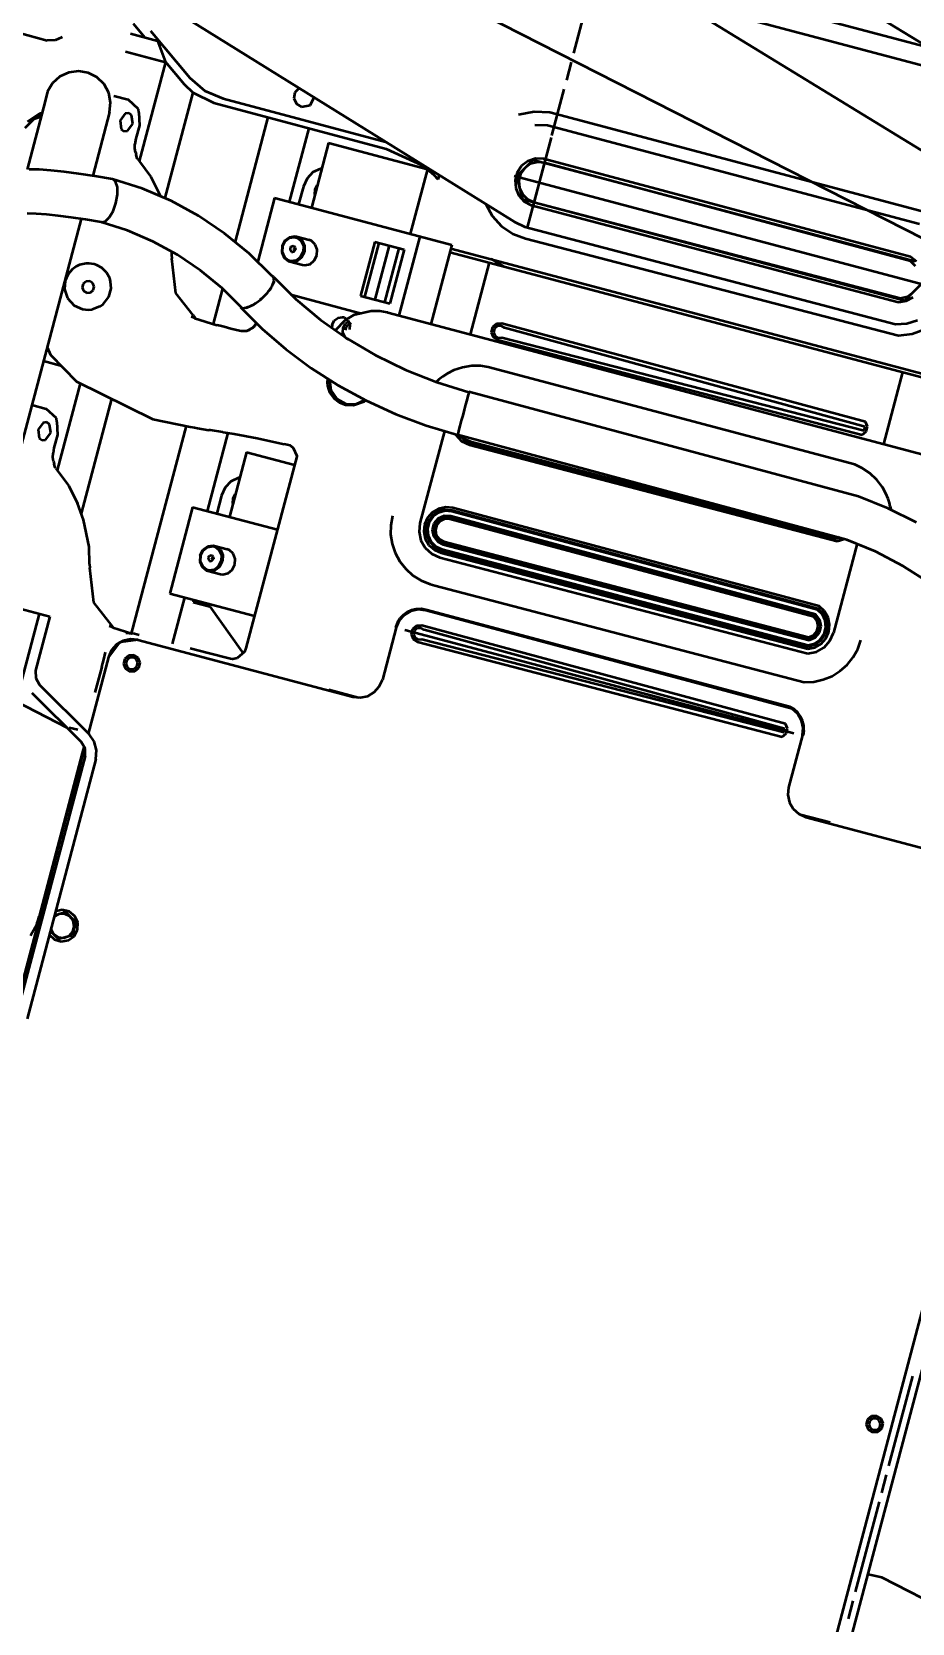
# Model space of a CAD drawing. Header units: centimetres. Extents: x 139057 to 200038, y 34824 to 80516.
# Drawn here: x 170277.8 to 170325.1, y 61351.3 to 61436.9 of the extents above; entities that cross this region are included whole.
import ezdxf

# ---------------------------------------------------------------- set-up
doc = ezdxf.new("R2010")
doc.units = ezdxf.units.CM
doc.header["$LTSCALE"] = 100
doc.layers.get('0').update_dxf_attribs({"lineweight": 0})
doc.layers.add('440_ALTRI_ELEMENTI_001-AM_0', color=31, linetype='Continuous', lineweight=50)

# ---------------------------------------------------------------- blocks, each defined once
blk = doc.blocks.new('A$C12667F03')
for p, q in [((-331.857, -1012.848), (-270.689, -1043.962)), ((-211.808, -1049.25), (-345.198, -1013.878)), ((-334.496, -1017.095), (-292.659, -1043.083)), ((-296.817, -1017.525), (-254.588, -1043.39)), ((-327.089, -1019.715), (-230.43, -1045.347)), ((-300.173, -1021.231), (-257.944, -1047.096)), ((-288.832, -1031.503), (-289.495, -1034.001)), ((-313.178, -1032.411), (-312.542, -1033.165)), ((-319.361, -1032.903), (-317.804, -1033.316)), ((-317.353, -1033.312), (-317.804, -1033.316)), ((-317.026, -1033.171), (-317.353, -1033.312)), ((-316.995, -1033.15), (-317.026, -1033.171)), ((-313.323, -1032.957), (-311.87, -1033.343)), ((-312.239, -1032.814), (-310.12, -1035.324)), ((-311.87, -1033.343), (-311.443, -1034.491)), ((-313.58, -1033.924), (-311.443, -1034.491)), ((-316.642, -1035.04), (-317.123, -1035.263)), ((-316.116, -1034.97), (-316.642, -1035.04)), ((-315.593, -1035.06), (-316.116, -1034.97)), ((-315.121, -1035.301), (-315.593, -1035.06)), ((-311.443, -1034.491), (-312.852, -1039.804)), ((-311.458, -1034.45), (-310.429, -1035.67)), ((-289.623, -1034.484), (-289.879, -1035.451)), ((-317.786, -1036.075), (-317.908, -1036.592)), ((-317.516, -1035.619), (-317.786, -1036.075)), ((-317.123, -1035.263), (-317.516, -1035.619)), ((-314.741, -1035.672), (-315.121, -1035.301)), ((-314.489, -1036.138), (-314.741, -1035.672)), ((-310.429, -1035.67), (-309.966, -1036.117)), ((-310.12, -1035.324), (-309.318, -1036.025)), ((-309.318, -1036.025), (-308.342, -1036.451)), ((-304.25, -1035.883), (-304.474, -1036.115)), ((-290.007, -1035.934), (-290.67, -1038.433)), ((-317.908, -1036.592), (-318.879, -1040.255)), ((-314.387, -1036.659), (-314.489, -1036.138)), ((-314.444, -1037.186), (-314.387, -1036.659)), ((-314.207, -1036.292), (-313.438, -1036.496)), ((-312.883, -1037.01), (-313.439, -1036.496)), ((-309.966, -1036.117), (-311.469, -1041.784)), ((-309.966, -1036.117), (-308.828, -1036.684)), ((-308.828, -1036.684), (-299.56, -1039.142)), ((-308.342, -1036.451), (-299.607, -1038.767)), ((-304.474, -1036.115), (-304.53, -1036.432)), ((-304.53, -1036.432), (-304.399, -1036.726)), ((-304.399, -1036.726), (-304.126, -1036.897)), ((-304.126, -1036.897), (-303.659, -1036.808)), ((-303.659, -1036.808), (-303.435, -1036.389)), ((-318.986, -1038.014), (-318.505, -1037.545)), ((-318.199, -1037.254), (-318.85, -1037.704)), ((-318.449, -1037.525), (-318.748, -1037.732)), ((-318.505, -1037.545), (-318.125, -1037.411)), ((-318.096, -1037.281), (-318.449, -1037.525)), ((-318.077, -1037.228), (-318.199, -1037.254)), ((-318.09, -1037.279), (-318.096, -1037.281)), ((-314.444, -1037.186), (-315.349, -1040.596)), ((-313.6, -1037.247), (-313.882, -1037.62)), ((-313.882, -1037.62), (-313.822, -1038.084)), ((-313.412, -1037.227), (-313.6, -1037.247)), ((-313.481, -1038.174), (-313.199, -1037.801)), ((-313.259, -1037.337), (-313.412, -1037.227)), ((-313.199, -1037.801), (-313.259, -1037.337)), ((-312.874, -1037.202), (-312.883, -1037.01)), ((-312.874, -1037.202), (-312.84, -1037.896)), ((-305.928, -1037.453), (-307.698, -1044.128)), ((-291.614, -1037.167), (-292.454, -1037.325)), ((-290.76, -1037.202), (-291.614, -1037.167)), ((-270.604, -1042.553), (-290.76, -1037.202)), ((-313.822, -1038.084), (-313.668, -1038.194)), ((-313.668, -1038.194), (-313.481, -1038.174)), ((-313.027, -1038.601), (-313.077, -1038.895)), ((-312.84, -1037.896), (-313.027, -1038.601)), ((-303.728, -1038.036), (-304.779, -1041.999)), ((-290.699, -1038.543), (-291.981, -1043.376)), ((-290.891, -1037.892), (-291.578, -1037.869)), ((-270.894, -1043.193), (-290.891, -1037.892)), ((-313.08, -1039.123), (-313.077, -1038.895)), ((-313.049, -1039.334), (-313.08, -1039.123)), ((-313.049, -1039.334), (-313.021, -1039.461)), ((-312.976, -1039.612), (-313.021, -1039.461)), ((-302.67, -1038.834), (-303.593, -1042.314)), ((-302.67, -1038.834), (-297.354, -1040.244)), ((-299.56, -1039.142), (-297.657, -1040.026)), ((-318.225, -1040.269), (-318.771, -1040.254)), ((-317.598, -1040.312), (-318.225, -1040.269)), ((-316.89, -1040.384), (-317.598, -1040.312)), ((-312.934, -1039.698), (-312.976, -1039.612)), ((-312.934, -1039.698), (-312.933, -1039.7)), ((-312.921, -1039.71), (-312.92, -1039.711)), ((-312.921, -1039.71), (-312.887, -1039.755)), ((-312.887, -1039.755), (-312.834, -1039.827)), ((-312.834, -1039.827), (-312.228, -1040.646)), ((-303.106, -1040.217), (-303.505, -1040.404)), ((-303.036, -1040.215), (-303.106, -1040.217)), ((-297.354, -1040.244), (-298.277, -1043.724)), ((-297.657, -1040.026), (-297.691, -1040.155)), ((-297.506, -1040.135), (-297.657, -1040.026)), ((-297.359, -1040.249), (-297.506, -1040.135)), ((-297.359, -1040.249), (-297.223, -1040.361)), ((-296.989, -1040.57), (-297.223, -1040.361)), ((-291.672, -1039.734), (-292.567, -1040.634)), ((-292.287, -1040.069), (-292.525, -1040.424)), ((-292.12, -1040.184), (-292.338, -1040.497)), ((-291.946, -1039.81), (-292.287, -1040.069)), ((-291.807, -1039.964), (-292.12, -1040.184)), ((-291.54, -1039.675), (-291.946, -1039.81)), ((-291.438, -1039.864), (-291.807, -1039.964)), ((-290.981, -1039.606), (-291.699, -1042.313)), ((-291.672, -1039.734), (-271.112, -1045.185)), ((-291.112, -1039.68), (-291.54, -1039.675)), ((-291.058, -1039.896), (-291.438, -1039.864)), ((-271.377, -1044.949), (-291.112, -1039.68)), ((-271.38, -1045.183), (-291.058, -1039.896)), ((-316.102, -1040.485), (-316.89, -1040.384)), ((-315.233, -1040.614), (-316.102, -1040.485)), ((-314.282, -1040.773), (-315.233, -1040.614)), ((-314.118, -1040.911), (-314.282, -1040.773)), ((-314.118, -1040.911), (-314.282, -1040.773)), ((-312.685, -1041.28), (-314.282, -1040.773)), ((-314.026, -1041.204), (-314.118, -1040.911)), ((-314.026, -1041.204), (-314.118, -1040.911)), ((-314.02, -1041.609), (-314.026, -1041.204)), ((-314.02, -1041.609), (-314.026, -1041.204)), ((-312.228, -1040.646), (-311.757, -1041.583)), ((-304.019, -1041.167), (-304.275, -1042.133)), ((-303.824, -1040.736), (-304.019, -1041.167)), ((-303.505, -1040.404), (-303.824, -1040.736)), ((-303.393, -1041.333), (-303.274, -1041.1)), ((-303.274, -1041.1), (-303.27, -1041.098)), ((-296.765, -1040.791), (-296.989, -1040.57)), ((-296.719, -1040.561), (-296.784, -1040.806)), ((-292.693, -1040.601), (-270.655, -1046.445)), ((-292.525, -1040.424), (-292.634, -1040.838)), ((-292.634, -1040.838), (-292.604, -1041.264)), ((-292.567, -1040.634), (-292.236, -1041.86)), ((-292.338, -1040.497), (-292.436, -1040.866)), ((-292.436, -1040.866), (-292.402, -1041.247)), ((-314.255, -1042.496), (-314.099, -1042.063)), ((-314.255, -1042.496), (-314.099, -1042.063)), ((-314.099, -1042.063), (-314.02, -1041.609)), ((-314.099, -1042.063), (-314.02, -1041.609)), ((-311.14, -1041.939), (-312.685, -1041.28)), ((-311.758, -1041.58), (-311.757, -1041.584)), ((-311.758, -1041.58), (-311.727, -1041.668)), ((-309.661, -1042.746), (-311.14, -1041.939)), ((-305.569, -1041.79), (-306.476, -1045.21)), ((-305.569, -1041.79), (-296.044, -1044.316)), ((-303.404, -1041.594), (-303.393, -1041.333)), ((-303.403, -1041.597), (-303.404, -1041.594)), ((-292.604, -1041.264), (-292.436, -1041.658)), ((-292.436, -1041.658), (-292.15, -1041.976)), ((-292.402, -1041.247), (-292.239, -1041.593)), ((-292.239, -1041.593), (-291.968, -1041.862)), ((-292.236, -1041.86), (-271.676, -1047.312)), ((-292.15, -1041.976), (-291.776, -1042.184)), ((-291.968, -1041.862), (-291.622, -1042.023)), ((-291.622, -1042.023), (-271.909, -1047.181)), ((-315.964, -1042.917), (-320.327, -1059.369)), ((-318.394, -1042.645), (-318.878, -1042.633)), ((-317.838, -1042.684), (-318.394, -1042.645)), ((-317.21, -1042.748), (-317.838, -1042.684)), ((-316.511, -1042.837), (-317.21, -1042.748)), ((-315.74, -1042.952), (-316.511, -1042.837)), ((-314.687, -1043.054), (-314.46, -1042.845)), ((-314.687, -1043.054), (-314.46, -1042.845)), ((-314.46, -1042.845), (-314.255, -1042.496)), ((-314.46, -1042.845), (-314.255, -1042.496)), ((-308.258, -1043.693), (-309.661, -1042.746)), ((-294.216, -1042.116), (-293.864, -1042.759)), ((-293.864, -1042.759), (-293.371, -1043.302)), ((-291.776, -1042.184), (-272.023, -1047.386)), ((-314.898, -1043.093), (-315.74, -1042.952)), ((-314.898, -1043.093), (-314.687, -1043.054)), ((-314.898, -1043.093), (-314.687, -1043.054)), ((-313.481, -1043.542), (-314.898, -1043.093)), ((-312.111, -1044.127), (-313.481, -1043.542)), ((-306.943, -1044.774), (-308.258, -1043.693)), ((-293.371, -1043.302), (-292.764, -1043.713)), ((-292.764, -1043.713), (-292.077, -1043.971)), ((-292.662, -1043.082), (-292.656, -1043.085)), ((-292.659, -1043.083), (-292.107, -1043.339)), ((-292.107, -1043.339), (-272.179, -1048.58)), ((-310.799, -1044.842), (-312.111, -1044.127)), ((-311.112, -1044.657), (-311.107, -1044.852)), ((-305.166, -1044.38), (-305.181, -1044.713)), ((-305.014, -1044.083), (-305.166, -1044.38)), ((-305.146, -1044.385), (-305.16, -1044.694)), ((-305.146, -1044.385), (-305.005, -1044.11)), ((-305.014, -1044.083), (-304.76, -1043.892)), ((-305.005, -1044.11), (-304.768, -1043.932)), ((-304.768, -1043.932), (-304.491, -1043.891)), ((-304.76, -1043.892), (-304.461, -1043.848)), ((-304.728, -1044.496), (-304.669, -1044.404)), ((-304.728, -1044.496), (-304.723, -1044.606)), ((-304.723, -1044.606), (-304.654, -1044.681)), ((-304.669, -1044.404), (-304.572, -1044.372)), ((-304.572, -1044.372), (-304.524, -1044.385)), ((-304.54, -1044.546), (-304.541, -1044.567)), ((-304.541, -1044.567), (-304.52, -1044.599)), ((-304.54, -1044.546), (-304.53, -1044.527)), ((-304.53, -1044.527), (-304.497, -1044.51)), ((-304.524, -1044.385), (-304.455, -1044.46)), ((-304.52, -1044.599), (-304.502, -1044.604)), ((-304.509, -1044.662), (-304.449, -1044.57)), ((-304.502, -1044.604), (-304.469, -1044.586)), ((-304.497, -1044.51), (-304.479, -1044.515)), ((-304.491, -1043.891), (-304.356, -1043.927)), ((-304.479, -1044.515), (-304.458, -1044.546)), ((-304.469, -1044.586), (-304.459, -1044.567)), ((-304.461, -1043.848), (-304.387, -1043.862)), ((-304.458, -1044.546), (-304.459, -1044.567)), ((-304.455, -1044.46), (-304.449, -1044.57)), ((-304.387, -1043.862), (-303.717, -1044.04)), ((-304.387, -1043.862), (-304.316, -1043.886)), ((-304.356, -1043.927), (-304.135, -1044.1)), ((-304.316, -1043.886), (-304.078, -1044.073)), ((-304.135, -1044.1), (-304.018, -1044.372)), ((-304.078, -1044.073), (-303.952, -1044.365)), ((-304.018, -1044.372), (-304.032, -1044.681)), ((-303.952, -1044.365), (-303.966, -1044.698)), ((-303.589, -1044.092), (-303.717, -1044.04)), ((-303.382, -1044.286), (-303.589, -1044.092)), ((-303.278, -1044.567), (-303.382, -1044.286)), ((-303.297, -1044.876), (-303.278, -1044.567)), ((-300.174, -1044.152), (-300.943, -1047.052)), ((-299.969, -1044.206), (-300.738, -1047.106)), ((-299.412, -1044.354), (-300.181, -1047.254)), ((-300.174, -1044.152), (-298.598, -1044.57)), ((-298.888, -1044.493), (-299.657, -1047.393)), ((-298.598, -1044.57), (-299.367, -1047.469)), ((-297.767, -1043.859), (-298.895, -1048.112)), ((-296.044, -1044.316), (-297.172, -1048.569)), ((-296.096, -1044.509), (-267.595, -1052.067)), ((-292.077, -1043.971), (-272.018, -1049.186)), ((-316.241, -1045.476), (-316.454, -1045.63)), ((-316.055, -1045.388), (-316.241, -1045.476)), ((-315.709, -1045.313), (-316.055, -1045.388)), ((-315.545, -1045.31), (-315.709, -1045.313)), ((-315.266, -1045.355), (-315.545, -1045.31)), ((-315.137, -1045.398), (-315.266, -1045.355)), ((-314.865, -1045.547), (-315.137, -1045.398)), ((-311.107, -1044.852), (-311.103, -1045.049)), ((-311.102, -1045.046), (-311.103, -1045.049)), ((-310.876, -1046.906), (-311.102, -1045.046)), ((-309.555, -1045.682), (-310.799, -1044.842)), ((-305.724, -1045.981), (-306.943, -1044.774)), ((-305.181, -1044.713), (-305.055, -1045.005)), ((-305.16, -1044.694), (-305.043, -1044.966)), ((-305.055, -1045.005), (-304.817, -1045.192)), ((-305.043, -1044.966), (-304.822, -1045.139)), ((-304.822, -1045.139), (-304.687, -1045.175)), ((-304.817, -1045.192), (-304.746, -1045.215)), ((-304.746, -1045.215), (-304.076, -1045.393)), ((-304.746, -1045.215), (-304.672, -1045.23)), ((-304.687, -1045.175), (-304.409, -1045.134)), ((-304.672, -1045.23), (-304.373, -1045.186)), ((-304.654, -1044.681), (-304.606, -1044.694)), ((-304.606, -1044.694), (-304.509, -1044.662)), ((-304.409, -1045.134), (-304.173, -1044.956)), ((-304.373, -1045.186), (-304.118, -1044.994)), ((-304.173, -1044.956), (-304.032, -1044.681)), ((-304.118, -1044.994), (-303.966, -1044.698)), ((-304.076, -1045.393), (-303.938, -1045.412)), ((-303.938, -1045.412), (-303.663, -1045.345)), ((-303.663, -1045.345), (-303.434, -1045.153)), ((-303.434, -1045.153), (-303.297, -1044.876)), ((-296.147, -1044.702), (-267.79, -1052.222)), ((-294.033, -1045.263), (-295.058, -1049.129)), ((-293.927, -1045.066), (-293.59, -1045.284)), ((-293.59, -1045.284), (-293.232, -1045.469)), ((-271.109, -1045.453), (-271.38, -1045.183)), ((-271.042, -1045.215), (-271.377, -1044.949)), ((-316.826, -1046.24), (-316.859, -1046.688)), ((-316.668, -1045.88), (-316.826, -1046.24)), ((-316.454, -1045.63), (-316.668, -1045.88)), ((-315.706, -1046.283), (-315.86, -1046.408)), ((-315.509, -1046.272), (-315.706, -1046.283)), ((-315.343, -1046.379), (-315.509, -1046.272)), ((-314.613, -1045.79), (-314.865, -1045.547)), ((-314.437, -1046.104), (-314.613, -1045.79)), ((-314.386, -1046.278), (-314.437, -1046.104)), ((-314.365, -1046.662), (-314.386, -1046.278)), ((-308.389, -1046.641), (-309.555, -1045.682)), ((-305.706, -1045.986), (-305.724, -1045.981)), ((-305.689, -1045.993), (-305.706, -1045.986)), ((-305.703, -1046.539), (-305.589, -1046.234)), ((-305.635, -1046.032), (-305.694, -1046.02)), ((-305.633, -1046.033), (-305.689, -1045.993)), ((-305.603, -1046.302), (-305.664, -1046.421)), ((-305.635, -1046.032), (-304.429, -1047.23)), ((-305.635, -1046.032), (-305.625, -1046.11)), ((-305.589, -1046.234), (-305.633, -1046.033)), ((-305.61, -1046.242), (-305.603, -1046.302)), ((-316.859, -1046.688), (-316.703, -1047.175)), ((-316.703, -1047.175), (-316.35, -1047.569)), ((-315.86, -1046.408), (-315.911, -1046.599)), ((-315.911, -1046.599), (-315.839, -1046.784)), ((-315.839, -1046.784), (-315.673, -1046.891)), ((-315.673, -1046.891), (-315.476, -1046.88)), ((-315.476, -1046.88), (-315.322, -1046.755)), ((-315.271, -1046.564), (-315.343, -1046.379)), ((-315.322, -1046.755), (-315.271, -1046.564)), ((-314.794, -1047.496), (-314.492, -1047.103)), ((-314.492, -1047.103), (-314.365, -1046.662)), ((-309.943, -1048.097), (-310.876, -1046.906)), ((-308.37, -1046.658), (-308.875, -1048.566)), ((-307.308, -1047.711), (-308.389, -1046.641)), ((-306.217, -1047.167), (-306.355, -1047.272)), ((-306.304, -1047.244), (-305.956, -1046.896)), ((-306.128, -1047.068), (-306.217, -1047.167)), ((-305.956, -1046.896), (-305.703, -1046.539)), ((-305.816, -1046.717), (-305.931, -1046.846)), ((-305.769, -1046.625), (-305.816, -1046.717)), ((-304.688, -1046.99), (-300.896, -1047.995)), ((-300.943, -1047.052), (-299.367, -1047.469)), ((-271.909, -1047.181), (-271.541, -1047.081)), ((-270.78, -1046.411), (-271.676, -1047.312)), ((-271.6, -1047.321), (-271.222, -1047.121)), ((-271.541, -1047.081), (-271.228, -1046.862)), ((-316.35, -1047.569), (-315.907, -1047.773)), ((-315.907, -1047.773), (-315.572, -1047.807)), ((-315.572, -1047.807), (-315.374, -1047.784)), ((-314.972, -1047.627), (-315.374, -1047.784)), ((-314.972, -1047.627), (-314.794, -1047.496)), ((-307.403, -1047.621), (-307.398, -1047.659)), ((-307.354, -1047.668), (-307.398, -1047.659)), ((-307.398, -1047.659), (-306.236, -1048.828)), ((-307.308, -1047.711), (-307.043, -1047.689)), ((-307.13, -1047.711), (-307.208, -1047.696)), ((-307.035, -1047.671), (-307.13, -1047.711)), ((-307.043, -1047.689), (-306.688, -1047.525)), ((-306.698, -1047.531), (-306.822, -1047.582)), ((-306.592, -1047.45), (-306.698, -1047.531)), ((-306.688, -1047.525), (-306.304, -1047.244)), ((-304.429, -1047.23), (-303.103, -1048.339)), ((-300.381, -1047.869), (-301.321, -1048.099)), ((-299.91, -1047.878), (-300.381, -1047.869)), ((-299.51, -1047.949), (-299.91, -1047.878)), ((-299.478, -1047.957), (-299.51, -1047.949)), ((-299.478, -1047.957), (-268.406, -1056.197)), ((-272.023, -1047.386), (-271.6, -1047.321)), ((-309.866, -1048.26), (-310.055, -1048.185)), ((-309.943, -1048.097), (-309.834, -1048.236)), ((-309.868, -1048.259), (-308.669, -1048.629)), ((-309.868, -1048.259), (-309.866, -1048.26)), ((-308.501, -1048.672), (-308.669, -1048.629)), ((-308.287, -1048.727), (-308.501, -1048.672)), ((-307.93, -1048.82), (-308.287, -1048.727)), ((-307.45, -1048.941), (-307.93, -1048.82)), ((-306.741, -1048.78), (-307.088, -1048.948)), ((-306.924, -1048.895), (-307.075, -1048.945)), ((-306.823, -1048.819), (-306.924, -1048.895)), ((-306.715, -1048.739), (-306.823, -1048.819)), ((-306.567, -1048.513), (-306.741, -1048.78)), ((-306.652, -1048.693), (-306.715, -1048.739)), ((-306.558, -1048.521), (-306.652, -1048.693)), ((-306.236, -1048.828), (-304.969, -1049.921)), ((-303.103, -1048.339), (-301.669, -1049.348)), ((-302.478, -1048.61), (-302.486, -1048.795)), ((-302.478, -1048.61), (-302.358, -1048.378)), ((-302.358, -1048.378), (-302.159, -1048.227)), ((-301.774, -1048.356), (-302.305, -1048.922)), ((-302.159, -1048.227), (-301.923, -1048.192)), ((-301.923, -1048.192), (-301.865, -1048.204)), ((-301.891, -1049.03), (-301.88, -1048.769)), ((-301.88, -1048.769), (-301.761, -1048.536)), ((-301.865, -1048.204), (-301.81, -1048.223)), ((-301.81, -1048.223), (-301.696, -1048.311)), ((-301.321, -1048.099), (-301.774, -1048.356)), ((-301.726, -1048.715), (-301.773, -1048.891)), ((-301.761, -1048.536), (-301.602, -1048.417)), ((-301.685, -1048.681), (-301.726, -1048.715)), ((-301.696, -1048.311), (-301.623, -1048.369)), ((-301.466, -1048.498), (-301.685, -1048.681)), ((-301.623, -1048.369), (-301.524, -1048.599)), ((-301.524, -1048.599), (-301.535, -1048.86)), ((-293.845, -1048.738), (-293.917, -1049.007)), ((-293.63, -1048.563), (-293.845, -1048.738)), ((-293.746, -1048.802), (-293.799, -1049)), ((-293.587, -1048.672), (-293.746, -1048.802)), ((-293.352, -1048.547), (-293.63, -1048.563)), ((-293.382, -1048.661), (-293.587, -1048.672)), ((-293.209, -1048.772), (-293.382, -1048.661)), ((-273.786, -1053.825), (-293.352, -1048.547)), ((-273.804, -1054.091), (-293.209, -1048.772)), ((-272.179, -1048.58), (-271.571, -1048.548)), ((-271.571, -1048.548), (-270.99, -1048.369)), ((-271.289, -1049.101), (-270.602, -1048.848)), ((-307.37, -1048.957), (-307.449, -1048.942)), ((-307.088, -1048.948), (-307.449, -1048.942)), ((-307.075, -1048.945), (-307.37, -1048.957)), ((-301.792, -1049.26), (-301.891, -1049.03)), ((-301.732, -1049.308), (-301.792, -1049.26)), ((-301.732, -1049.308), (-301.605, -1049.406)), ((-301.669, -1049.348), (-300.139, -1050.249)), ((-293.917, -1049.007), (-293.816, -1049.266)), ((-293.816, -1049.266), (-293.583, -1049.417)), ((-293.799, -1049), (-293.725, -1049.192)), ((-293.725, -1049.192), (-293.553, -1049.304)), ((-293.583, -1049.417), (-273.973, -1054.528)), ((-293.553, -1049.304), (-293.347, -1049.292)), ((-293.347, -1049.292), (-273.856, -1054.289)), ((-272.018, -1049.186), (-271.289, -1049.101)), ((-317.988, -1050.549), (-317.074, -1050.792)), ((-317.794, -1049.815), (-317.62, -1050.232)), ((-317.62, -1050.232), (-316.224, -1051.665)), ((-304.969, -1049.921), (-303.608, -1050.933)), ((-300.139, -1050.249), (-298.529, -1051.033)), ((-303.608, -1050.933), (-302.162, -1051.855)), ((-298.529, -1051.033), (-296.851, -1051.694)), ((-296.529, -1051.394), (-296.739, -1051.559)), ((-296.272, -1051.226), (-296.529, -1051.394)), ((-295.928, -1051.054), (-296.272, -1051.226)), ((-295.461, -1050.899), (-295.928, -1051.054)), ((-294.962, -1050.82), (-295.461, -1050.899)), ((-294.504, -1050.822), (-294.962, -1050.82)), ((-294.086, -1050.885), (-294.504, -1050.822)), ((-274.36, -1056.13), (-294.086, -1050.885)), ((-271.801, -1051.158), (-272.827, -1055.025)), ((-316.023, -1051.764), (-317.26, -1056.429)), ((-316.224, -1051.665), (-312.113, -1053.692)), ((-302.727, -1051.511), (-302.749, -1051.71)), ((-302.749, -1051.71), (-302.729, -1051.888)), ((-302.729, -1051.888), (-302.608, -1052.242)), ((-302.622, -1051.577), (-302.545, -1052.13)), ((-302.608, -1052.242), (-302.378, -1052.558)), ((-302.545, -1052.13), (-302.227, -1052.587)), ((-302.162, -1051.855), (-300.64, -1052.681)), ((-296.739, -1051.559), (-296.875, -1051.686)), ((-296.851, -1051.694), (-295.122, -1052.225)), ((-295.148, -1052.325), (-295.177, -1052.433)), ((-295.122, -1052.225), (-295.148, -1052.325)), ((-295.121, -1052.221), (-295.122, -1052.225)), ((-274.162, -1057.849), (-295.121, -1052.221)), ((-318.616, -1052.918), (-317.846, -1053.122)), ((-317.291, -1053.635), (-317.847, -1053.122)), ((-314.336, -1052.596), (-315.969, -1058.752)), ((-302.378, -1052.558), (-302.075, -1052.787)), ((-302.227, -1052.587), (-301.735, -1052.852)), ((-302.075, -1052.787), (-301.751, -1052.911)), ((-301.751, -1052.911), (-301.322, -1052.938)), ((-301.735, -1052.852), (-301.196, -1052.87)), ((-301.322, -1052.938), (-300.759, -1052.739)), ((-301.196, -1052.87), (-300.704, -1052.649)), ((-300.759, -1052.739), (-300.688, -1052.657)), ((-300.64, -1052.681), (-299.054, -1053.406)), ((-295.376, -1053.183), (-295.454, -1053.479)), ((-295.298, -1052.891), (-295.376, -1053.183)), ((-295.236, -1052.658), (-295.298, -1052.891)), ((-295.177, -1052.433), (-295.236, -1052.658)), ((-318.009, -1053.872), (-318.291, -1054.245)), ((-317.821, -1053.853), (-318.009, -1053.872)), ((-317.667, -1053.963), (-317.821, -1053.853)), ((-317.607, -1054.427), (-317.667, -1053.963)), ((-317.282, -1053.827), (-317.291, -1053.635)), ((-317.282, -1053.827), (-317.249, -1054.522)), ((-310.329, -1054.049), (-313.286, -1065.2)), ((-312.113, -1053.692), (-310.116, -1054.091)), ((-299.054, -1053.406), (-297.415, -1054.024)), ((-297.415, -1054.024), (-295.733, -1054.531)), ((-295.603, -1054.04), (-295.655, -1054.237)), ((-295.529, -1053.761), (-295.603, -1054.04)), ((-295.454, -1053.479), (-295.529, -1053.761)), ((-273.686, -1054.084), (-273.786, -1053.825)), ((-318.291, -1054.245), (-318.231, -1054.709)), ((-318.231, -1054.709), (-318.077, -1054.819)), ((-318.077, -1054.819), (-317.889, -1054.8)), ((-317.889, -1054.8), (-317.607, -1054.427)), ((-317.249, -1054.522), (-317.436, -1055.227)), ((-310.116, -1054.091), (-309.879, -1054.13)), ((-309.879, -1054.13), (-309.708, -1054.163)), ((-309.708, -1054.163), (-309.411, -1054.226)), ((-309.411, -1054.226), (-309.107, -1054.273)), ((-308.075, -1054.426), (-309.188, -1058.625)), ((-309.011, -1054.284), (-309.107, -1054.273)), ((-308.357, -1054.38), (-309.011, -1054.284)), ((-308.354, -1054.38), (-308.357, -1054.38)), ((-308.354, -1054.38), (-307.748, -1054.479)), ((-307.748, -1054.479), (-306.51, -1054.71)), ((-306.51, -1054.71), (-305.058, -1055.019)), ((-296.438, -1054.334), (-297.75, -1059.279)), ((-295.836, -1054.504), (-295.515, -1054.861)), ((-295.733, -1054.531), (-295.734, -1054.535)), ((-274.802, -1060.163), (-295.734, -1054.535)), ((-295.72, -1054.482), (-295.733, -1054.531)), ((-295.705, -1054.424), (-295.72, -1054.482)), ((-295.655, -1054.237), (-295.705, -1054.424)), ((-295.627, -1054.564), (-295.367, -1054.798)), ((-295.541, -1054.588), (-295.309, -1054.775)), ((-295.515, -1054.595), (-295.293, -1054.769)), ((-295.515, -1054.861), (-295.082, -1055.072)), ((-295.367, -1054.798), (-295.047, -1054.94)), ((-295.309, -1054.775), (-295.034, -1054.892)), ((-295.293, -1054.769), (-295.031, -1054.878)), ((-295.034, -1054.892), (-275.448, -1060.053)), ((-295.031, -1054.878), (-275.458, -1060.04)), ((-273.973, -1054.528), (-273.757, -1054.353)), ((-273.856, -1054.289), (-273.804, -1054.091)), ((-273.757, -1054.353), (-273.686, -1054.084)), ((-317.489, -1055.749), (-317.486, -1055.52)), ((-317.458, -1055.959), (-317.489, -1055.749)), ((-317.436, -1055.227), (-317.486, -1055.52)), ((-307.079, -1055.46), (-308.002, -1058.94)), ((-304.376, -1055.687), (-307.112, -1066.004)), ((-307.079, -1055.46), (-304.498, -1056.144)), ((-304.726, -1055.097), (-305.058, -1055.019)), ((-304.776, -1055.061), (-304.776, -1055.061)), ((-304.776, -1055.061), (-304.562, -1055.217)), ((-304.562, -1055.217), (-304.379, -1055.649)), ((-304.379, -1055.649), (-304.381, -1055.704)), ((-295.082, -1055.072), (-275.322, -1060.235)), ((-295.047, -1054.94), (-275.41, -1060.103)), ((-317.458, -1055.959), (-317.43, -1056.087)), ((-317.385, -1056.238), (-317.43, -1056.087)), ((-317.343, -1056.323), (-317.385, -1056.238)), ((-317.343, -1056.323), (-317.342, -1056.325)), ((-317.33, -1056.335), (-317.329, -1056.336)), ((-317.33, -1056.336), (-317.238, -1056.459)), ((-317.238, -1056.459), (-316.636, -1057.271)), ((-273.963, -1056.314), (-274.36, -1056.13)), ((-273.562, -1056.581), (-273.963, -1056.314)), ((-273.175, -1056.944), (-273.562, -1056.581)), ((-316.636, -1057.271), (-316.165, -1058.209)), ((-308.233, -1057.361), (-308.428, -1057.792)), ((-307.914, -1057.03), (-308.233, -1057.361)), ((-307.514, -1056.843), (-307.914, -1057.03)), ((-307.445, -1056.84), (-307.514, -1056.843)), ((-272.879, -1057.336), (-273.175, -1056.944)), ((-272.689, -1057.681), (-272.879, -1057.336)), ((-316.167, -1058.205), (-316.166, -1058.209)), ((-315.847, -1059.089), (-316.167, -1058.205)), ((-308.428, -1057.792), (-308.684, -1058.759)), ((-307.813, -1058.219), (-307.802, -1057.958)), ((-307.812, -1058.223), (-307.813, -1058.219)), ((-307.802, -1057.958), (-307.682, -1057.725)), ((-307.682, -1057.725), (-307.679, -1057.723)), ((-272.58, -1058.479), (-274.162, -1057.849)), ((-272.571, -1057.968), (-272.689, -1057.681)), ((-272.506, -1058.174), (-272.571, -1057.968)), ((-272.456, -1058.384), (-272.506, -1058.174)), ((-315.538, -1060.545), (-315.847, -1059.089)), ((-309.978, -1058.415), (-311.208, -1063.055)), ((-309.978, -1058.415), (-305.42, -1059.624)), ((-299.234, -1058.885), (-299.322, -1059.386)), ((-297.35, -1058.985), (-297.508, -1059.343)), ((-297.31, -1059.195), (-297.409, -1059.569)), ((-297.089, -1058.694), (-297.35, -1058.985)), ((-297.089, -1058.878), (-297.31, -1059.195)), ((-297.054, -1058.913), (-297.264, -1059.216)), ((-297.044, -1058.923), (-297.252, -1059.222)), ((-296.75, -1058.497), (-297.089, -1058.694)), ((-296.773, -1058.655), (-297.089, -1058.878)), ((-296.752, -1058.701), (-297.054, -1058.913)), ((-296.746, -1058.712), (-297.044, -1058.923)), ((-296.77, -1059.029), (-296.999, -1059.296)), ((-296.732, -1059.08), (-296.942, -1059.326)), ((-296.672, -1059.161), (-296.853, -1059.373)), ((-296.4, -1058.554), (-296.773, -1058.655)), ((-296.449, -1058.887), (-296.77, -1059.029)), ((-296.395, -1058.604), (-296.752, -1058.701)), ((-296.368, -1058.415), (-296.75, -1058.497)), ((-296.394, -1058.618), (-296.746, -1058.712)), ((-296.436, -1058.95), (-296.732, -1059.08)), ((-296.417, -1059.049), (-296.672, -1059.161)), ((-296.097, -1058.9), (-296.449, -1058.887)), ((-296.114, -1058.962), (-296.436, -1058.95)), ((-296.139, -1059.059), (-296.417, -1059.049)), ((-296.014, -1058.587), (-296.4, -1058.554)), ((-296.027, -1058.635), (-296.395, -1058.604)), ((-296.03, -1058.648), (-296.394, -1058.618)), ((-295.979, -1058.455), (-296.368, -1058.415)), ((-276.562, -1064.315), (-296.139, -1059.059)), ((-276.496, -1064.238), (-296.114, -1058.962)), ((-276.454, -1064.189), (-296.097, -1058.9)), ((-276.368, -1063.928), (-296.03, -1058.648)), ((-276.36, -1063.917), (-296.027, -1058.635)), ((-276.331, -1063.876), (-296.014, -1058.587)), ((-276.289, -1063.739), (-295.979, -1058.455)), ((-271.055, -1059.234), (-272.58, -1058.479)), ((-272.456, -1058.384), (-272.427, -1058.548)), ((-299.322, -1059.386), (-299.327, -1059.892)), ((-299.327, -1059.892), (-299.246, -1060.395)), ((-297.75, -1059.279), (-297.797, -1059.745)), ((-297.797, -1059.745), (-297.699, -1060.204)), ((-297.508, -1059.343), (-297.548, -1059.732)), ((-297.548, -1059.732), (-297.466, -1060.114)), ((-297.409, -1059.569), (-297.374, -1059.954)), ((-297.374, -1059.954), (-297.21, -1060.304)), ((-297.264, -1059.216), (-297.359, -1059.573)), ((-297.359, -1059.573), (-297.326, -1059.941)), ((-297.252, -1059.222), (-297.346, -1059.574)), ((-297.346, -1059.574), (-297.313, -1059.937)), ((-297.326, -1059.941), (-297.169, -1060.275)), ((-297.313, -1059.937), (-297.158, -1060.268)), ((-296.999, -1059.296), (-297.089, -1059.636)), ((-297.089, -1059.636), (-297.023, -1059.981)), ((-296.942, -1059.326), (-297.025, -1059.638)), ((-297.025, -1059.638), (-296.964, -1059.955)), ((-297.023, -1059.981), (-296.814, -1060.263)), ((-296.964, -1059.955), (-296.772, -1060.215)), ((-296.853, -1059.373), (-296.924, -1059.641)), ((-296.924, -1059.641), (-296.872, -1059.914)), ((-296.872, -1059.914), (-296.706, -1060.138)), ((-275.458, -1060.04), (-275.217, -1060.018)), ((-275.448, -1060.053), (-275.192, -1060.026)), ((-275.41, -1060.103), (-275.107, -1060.055)), ((-315.516, -1061.478), (-315.538, -1060.545)), ((-309.575, -1061.005), (-309.423, -1060.709)), ((-309.555, -1061.011), (-309.414, -1060.736)), ((-309.423, -1060.709), (-309.168, -1060.517)), ((-309.414, -1060.736), (-309.177, -1060.557)), ((-309.177, -1060.557), (-308.899, -1060.517)), ((-309.168, -1060.517), (-308.869, -1060.473)), ((-308.899, -1060.517), (-308.765, -1060.552)), ((-308.869, -1060.473), (-308.796, -1060.488)), ((-308.796, -1060.488), (-308.126, -1060.665)), ((-308.796, -1060.488), (-308.725, -1060.512)), ((-308.765, -1060.552), (-308.544, -1060.725)), ((-308.725, -1060.512), (-308.487, -1060.698)), ((-308.544, -1060.725), (-308.427, -1060.997)), ((-308.487, -1060.698), (-308.36, -1060.991)), ((-307.997, -1060.718), (-308.126, -1060.665)), ((-307.791, -1060.912), (-307.997, -1060.718)), ((-307.687, -1061.192), (-307.791, -1060.912)), ((-299.246, -1060.395), (-299.081, -1060.879)), ((-299.081, -1060.879), (-298.836, -1061.331)), ((-297.699, -1060.204), (-297.463, -1060.61)), ((-297.466, -1060.114), (-297.269, -1060.453)), ((-297.463, -1060.61), (-297.113, -1060.923)), ((-297.269, -1060.453), (-296.978, -1060.713)), ((-297.21, -1060.304), (-296.936, -1060.577)), ((-297.169, -1060.275), (-296.907, -1060.536)), ((-297.158, -1060.268), (-296.899, -1060.525)), ((-296.978, -1060.713), (-296.62, -1060.871)), ((-296.936, -1060.577), (-296.585, -1060.739)), ((-296.907, -1060.536), (-296.572, -1060.691)), ((-296.899, -1060.525), (-296.569, -1060.678)), ((-296.814, -1060.263), (-296.502, -1060.427)), ((-296.772, -1060.215), (-296.486, -1060.364)), ((-296.706, -1060.138), (-296.46, -1060.267)), ((-296.62, -1060.871), (-276.899, -1066.038)), ((-296.585, -1060.739), (-276.868, -1065.899)), ((-296.572, -1060.691), (-276.873, -1065.849)), ((-296.569, -1060.678), (-276.874, -1065.835)), ((-296.502, -1060.427), (-276.819, -1065.566)), ((-296.486, -1060.364), (-276.831, -1065.502)), ((-296.46, -1060.267), (-276.85, -1065.403)), ((-274.245, -1060.375), (-275.518, -1065.174)), ((-275.322, -1060.235), (-274.907, -1060.125)), ((-273.252, -1060.805), (-274.802, -1060.163)), ((-271.766, -1061.583), (-273.252, -1060.805)), ((-315.516, -1061.478), (-315.511, -1061.674)), ((-315.285, -1063.532), (-315.511, -1061.672)), ((-315.511, -1061.672), (-315.511, -1061.674)), ((-309.575, -1061.005), (-309.59, -1061.338)), ((-309.59, -1061.338), (-309.464, -1061.631)), ((-309.555, -1061.011), (-309.568, -1061.319)), ((-309.568, -1061.319), (-309.451, -1061.592)), ((-309.464, -1061.631), (-309.226, -1061.817)), ((-309.451, -1061.592), (-309.23, -1061.764)), ((-309.23, -1061.764), (-309.096, -1061.8)), ((-309.137, -1061.121), (-309.078, -1061.029)), ((-309.137, -1061.121), (-309.131, -1061.231)), ((-309.131, -1061.231), (-309.063, -1061.307)), ((-309.096, -1061.8), (-308.818, -1061.759)), ((-309.078, -1061.029), (-308.981, -1060.997)), ((-309.063, -1061.307), (-309.014, -1061.319)), ((-309.014, -1061.319), (-308.918, -1061.288)), ((-308.981, -1060.997), (-308.932, -1061.01)), ((-308.948, -1061.171), (-308.95, -1061.192)), ((-308.95, -1061.192), (-308.929, -1061.224)), ((-308.948, -1061.171), (-308.939, -1061.153)), ((-308.939, -1061.153), (-308.906, -1061.135)), ((-308.932, -1061.01), (-308.864, -1061.086)), ((-308.929, -1061.224), (-308.911, -1061.229)), ((-308.918, -1061.288), (-308.858, -1061.195)), ((-308.911, -1061.229), (-308.877, -1061.211)), ((-308.906, -1061.135), (-308.887, -1061.14)), ((-308.887, -1061.14), (-308.867, -1061.172)), ((-308.877, -1061.211), (-308.868, -1061.193)), ((-308.867, -1061.172), (-308.868, -1061.193)), ((-308.864, -1061.086), (-308.858, -1061.195)), ((-308.818, -1061.759), (-308.582, -1061.581)), ((-308.782, -1061.811), (-308.527, -1061.62)), ((-308.582, -1061.581), (-308.44, -1061.306)), ((-308.527, -1061.62), (-308.375, -1061.323)), ((-308.427, -1060.997), (-308.44, -1061.306)), ((-308.36, -1060.991), (-308.375, -1061.323)), ((-307.842, -1061.779), (-307.705, -1061.501)), ((-307.705, -1061.501), (-307.687, -1061.192)), ((-298.836, -1061.331), (-298.516, -1061.737)), ((-298.516, -1061.737), (-298.13, -1062.085)), ((-297.113, -1060.923), (-296.684, -1061.113)), ((-296.684, -1061.113), (-276.885, -1066.287)), ((-270.355, -1062.489), (-271.766, -1061.583)), ((-325.866, -1062.117), (-317.65, -1064.295)), ((-309.226, -1061.817), (-309.155, -1061.841)), ((-309.155, -1061.841), (-308.485, -1062.018)), ((-309.155, -1061.841), (-309.081, -1061.855)), ((-309.081, -1061.855), (-308.782, -1061.811)), ((-308.485, -1062.018), (-308.347, -1062.037)), ((-308.347, -1062.037), (-308.072, -1061.97)), ((-308.072, -1061.97), (-307.842, -1061.779)), ((-298.13, -1062.085), (-297.689, -1062.363)), ((-297.689, -1062.363), (-297.203, -1062.561)), ((-297.203, -1062.561), (-296.949, -1062.629)), ((-311.208, -1063.055), (-306.651, -1064.264)), ((-310.418, -1063.265), (-311.079, -1065.755)), ((-309.914, -1063.398), (-309.948, -1063.524)), ((-296.949, -1062.629), (-277.097, -1067.823)), ((-318.23, -1064.142), (-328.457, -1102.709)), ((-317.65, -1064.295), (-318.419, -1067.195)), ((-314.243, -1064.861), (-315.285, -1063.532)), ((-309.948, -1063.524), (-309.053, -1063.761)), ((-309.053, -1063.761), (-307.331, -1066.184)), ((-298.594, -1064.213), (-298.866, -1064.516)), ((-298.656, -1064.213), (-298.836, -1064.404)), ((-298.443, -1064.06), (-298.656, -1064.213)), ((-298.242, -1064.009), (-298.594, -1064.213)), ((-298.204, -1063.952), (-298.443, -1064.06)), ((-297.845, -1063.923), (-298.242, -1064.009)), ((-297.949, -1063.893), (-298.204, -1063.952)), ((-297.688, -1063.884), (-297.949, -1063.893)), ((-297.44, -1063.964), (-297.845, -1063.923)), ((-297.43, -1063.926), (-297.688, -1063.884)), ((-277.737, -1069.255), (-297.44, -1063.964)), ((-277.853, -1069.144), (-297.43, -1063.926)), ((-276.396, -1064.538), (-276.562, -1064.315)), ((-276.303, -1064.498), (-276.496, -1064.238)), ((-276.245, -1064.472), (-276.454, -1064.189)), ((-276.109, -1064.185), (-276.368, -1063.928)), ((-276.098, -1064.177), (-276.36, -1063.917)), ((-276.058, -1064.148), (-276.331, -1063.876)), ((-275.999, -1064), (-276.289, -1063.739)), ((-275.954, -1064.515), (-276.109, -1064.185)), ((-275.941, -1064.512), (-276.098, -1064.177)), ((-275.893, -1064.499), (-276.058, -1064.148)), ((-275.802, -1064.339), (-275.999, -1064)), ((-275.719, -1064.721), (-275.802, -1064.339)), ((-314.274, -1064.886), (-314.463, -1064.81)), ((-314.277, -1064.885), (-313.239, -1065.205)), ((-314.277, -1064.885), (-314.274, -1064.886)), ((-313.562, -1065.178), (-313.537, -1065.177)), ((-313.561, -1065.178), (-313.562, -1065.178)), ((-313.537, -1065.177), (-313.239, -1065.205)), ((-299.03, -1064.888), (-299.773, -1067.691)), ((-298.975, -1064.627), (-299.069, -1064.878)), ((-298.866, -1064.516), (-299.03, -1064.888)), ((-298.836, -1064.404), (-298.975, -1064.627)), ((-298.566, -1065.011), (-277.649, -1070.558)), ((-298.152, -1064.977), (-298.223, -1065.246)), ((-297.936, -1064.801), (-298.152, -1064.977)), ((-298.042, -1065.047), (-298.093, -1065.239)), ((-297.889, -1064.922), (-298.042, -1065.047)), ((-297.658, -1064.786), (-297.936, -1064.801)), ((-297.691, -1064.912), (-297.889, -1064.922)), ((-297.525, -1065.019), (-297.691, -1064.912)), ((-278.093, -1070.063), (-297.658, -1064.786)), ((-278.122, -1070.33), (-297.525, -1065.019)), ((-276.595, -1065.291), (-276.414, -1065.08)), ((-276.535, -1065.372), (-276.325, -1065.127)), ((-276.497, -1065.424), (-276.269, -1065.157)), ((-276.414, -1065.08), (-276.343, -1064.811)), ((-276.343, -1064.811), (-276.396, -1064.538)), ((-276.325, -1065.127), (-276.243, -1064.815)), ((-276.243, -1064.815), (-276.303, -1064.498)), ((-276.269, -1065.157), (-276.178, -1064.817)), ((-276.178, -1064.817), (-276.245, -1064.472)), ((-276.015, -1065.231), (-275.922, -1064.878)), ((-276.003, -1065.236), (-275.908, -1064.88)), ((-275.958, -1065.258), (-275.858, -1064.884)), ((-275.922, -1064.878), (-275.954, -1064.515)), ((-275.908, -1064.88), (-275.941, -1064.512)), ((-275.918, -1065.468), (-275.76, -1065.11)), ((-275.858, -1064.884), (-275.893, -1064.499)), ((-275.76, -1065.11), (-275.719, -1064.721)), ((-275.708, -1065.603), (-275.518, -1065.174)), ((-313.926, -1065.717), (-314.503, -1066.474)), ((-314.068, -1065.8), (-314.339, -1066.103)), ((-313.716, -1065.596), (-314.068, -1065.8)), ((-313.9, -1065.683), (-313.926, -1065.717)), ((-313.858, -1065.678), (-313.9, -1065.683)), ((-312.915, -1065.551), (-313.858, -1065.678)), ((-313.318, -1065.51), (-313.716, -1065.596)), ((-312.914, -1065.551), (-313.318, -1065.51)), ((-313.111, -1065.217), (-313.239, -1065.205)), ((-313.112, -1065.216), (-312.845, -1065.287)), ((-312.915, -1065.551), (-301.363, -1068.614)), ((-309.133, -1066.263), (-310.106, -1066.013)), ((-307.112, -1066.004), (-307.189, -1066.192)), ((-298.223, -1065.246), (-298.122, -1065.505)), ((-298.122, -1065.505), (-297.889, -1065.656)), ((-298.093, -1065.239), (-298.022, -1065.423)), ((-298.022, -1065.423), (-297.855, -1065.53)), ((-297.889, -1065.656), (-278.279, -1070.767)), ((-297.855, -1065.53), (-297.658, -1065.52)), ((-297.658, -1065.52), (-278.173, -1070.521)), ((-276.899, -1066.038), (-276.517, -1065.955)), ((-276.874, -1065.835), (-276.522, -1065.74)), ((-276.873, -1065.849), (-276.516, -1065.752)), ((-276.868, -1065.899), (-276.495, -1065.797)), ((-276.85, -1065.403), (-276.595, -1065.291)), ((-276.831, -1065.502), (-276.535, -1065.372)), ((-276.819, -1065.566), (-276.497, -1065.424)), ((-276.522, -1065.74), (-276.223, -1065.53)), ((-276.517, -1065.955), (-276.178, -1065.759)), ((-276.516, -1065.752), (-276.214, -1065.539)), ((-276.495, -1065.797), (-276.179, -1065.574)), ((-276.427, -1066.188), (-276.021, -1065.953)), ((-276.223, -1065.53), (-276.015, -1065.231)), ((-276.214, -1065.539), (-276.003, -1065.236)), ((-276.179, -1065.574), (-275.958, -1065.258)), ((-276.178, -1065.759), (-275.918, -1065.468)), ((-276.021, -1065.953), (-275.708, -1065.603)), ((-274.451, -1066.486), (-274.204, -1066.044)), ((-274.204, -1066.044), (-274.034, -1065.568)), ((-314.503, -1066.474), (-315.598, -1070.601)), ((-314.861, -1066.999), (-314.758, -1066.605)), ((-314.758, -1066.605), (-314.657, -1066.211)), ((-314.339, -1066.103), (-314.504, -1066.475)), ((-313.625, -1066.564), (-313.696, -1066.832)), ((-313.696, -1066.832), (-313.596, -1067.092)), ((-313.409, -1066.388), (-313.625, -1066.564)), ((-313.516, -1066.634), (-313.567, -1066.825)), ((-313.567, -1066.825), (-313.495, -1067.01)), ((-313.362, -1066.509), (-313.516, -1066.634)), ((-313.132, -1066.373), (-313.409, -1066.388)), ((-313.165, -1066.499), (-313.362, -1066.509)), ((-312.999, -1066.606), (-313.165, -1066.499)), ((-312.898, -1066.524), (-313.132, -1066.373)), ((-312.927, -1066.79), (-312.999, -1066.606)), ((-312.978, -1066.982), (-312.927, -1066.79)), ((-312.798, -1066.783), (-312.898, -1066.524)), ((-312.869, -1067.052), (-312.798, -1066.783)), ((-307.941, -1066.573), (-309.133, -1066.263)), ((-307.831, -1066.586), (-307.941, -1066.573)), ((-307.83, -1066.586), (-307.838, -1066.585)), ((-307.82, -1066.585), (-307.83, -1066.586)), ((-307.574, -1066.532), (-307.82, -1066.585)), ((-307.189, -1066.192), (-307.574, -1066.532)), ((-307.331, -1066.184), (-307.258, -1066.252)), ((-276.885, -1066.287), (-276.427, -1066.188)), ((-275.153, -1067.223), (-274.77, -1066.884)), ((-274.77, -1066.884), (-274.451, -1066.486)), ((-318.419, -1067.195), (-318.418, -1067.609)), ((-318.418, -1067.609), (-318.21, -1067.967)), ((-314.861, -1066.999), (-315.229, -1068.387)), ((-313.596, -1067.092), (-313.362, -1067.243)), ((-313.495, -1067.01), (-313.329, -1067.117)), ((-313.362, -1067.243), (-313.085, -1067.227)), ((-313.329, -1067.117), (-313.132, -1067.106)), ((-313.132, -1067.106), (-312.978, -1066.982)), ((-313.085, -1067.227), (-312.869, -1067.052)), ((-299.938, -1068.063), (-299.773, -1067.691)), ((-276.575, -1067.8), (-276.068, -1067.689)), ((-276.068, -1067.689), (-275.589, -1067.494)), ((-275.589, -1067.494), (-275.153, -1067.223)), ((-318.633, -1068.393), (-315.973, -1071.04)), ((-318.21, -1067.967), (-315.55, -1070.614)), ((-302.659, -1068.221), (-301.065, -1068.645)), ((-301.363, -1068.614), (-300.959, -1068.656)), ((-300.959, -1068.656), (-300.561, -1068.57)), ((-300.561, -1068.57), (-300.209, -1068.366)), ((-300.209, -1068.366), (-299.938, -1068.063)), ((-277.097, -1067.823), (-276.575, -1067.8)), ((-319.479, -1068.852), (-316.74, -1070.257)), ((-277.631, -1069.281), (-277.853, -1069.144)), ((-277.434, -1069.527), (-277.737, -1069.255)), ((-277.439, -1069.459), (-277.631, -1069.281)), ((-277.286, -1069.67), (-277.439, -1069.459)), ((-316.156, -1070.385), (-316.621, -1070.283)), ((-277.992, -1070.323), (-278.093, -1070.063)), ((-278.064, -1070.591), (-277.992, -1070.323)), ((-277.229, -1069.878), (-277.434, -1069.527)), ((-277.176, -1069.908), (-277.286, -1069.67)), ((-277.144, -1070.276), (-277.229, -1069.878)), ((-277.185, -1070.681), (-277.144, -1070.276)), ((-277.115, -1070.162), (-277.176, -1069.908)), ((-277.104, -1070.423), (-277.115, -1070.162)), ((-315.765, -1071.397), (-315.973, -1071.04)), ((-315.27, -1071.011), (-315.55, -1070.614)), ((-315.143, -1071.481), (-315.27, -1071.011)), ((-278.279, -1070.767), (-278.064, -1070.591)), ((-278.173, -1070.521), (-278.122, -1070.33)), ((-277.185, -1070.681), (-277.928, -1073.484)), ((-277.104, -1070.423), (-277.146, -1070.691)), ((-315.795, -1071.345), (-319.723, -1086.155)), ((-315.764, -1071.811), (-319.464, -1085.766)), ((-315.184, -1071.965), (-318.884, -1085.92)), ((-315.909, -1071.645), (-318.238, -1080.426)), ((-315.859, -1071.448), (-315.909, -1071.645)), ((-315.823, -1071.298), (-315.859, -1071.448)), ((-315.764, -1071.811), (-315.765, -1071.397)), ((-315.184, -1071.965), (-315.143, -1071.481)), ((-315.974, -1072.294), (-316.588, -1074.61)), ((-315.953, -1072.242), (-315.974, -1072.294)), ((-315.881, -1072.157), (-315.953, -1072.242)), ((-315.851, -1072.14), (-315.881, -1072.157)), ((-277.928, -1073.484), (-277.97, -1073.888)), ((-277.97, -1073.888), (-277.884, -1074.286)), ((-277.884, -1074.286), (-277.68, -1074.637)), ((-316.596, -1074.665), (-316.588, -1074.61)), ((-316.575, -1074.775), (-316.596, -1074.665)), ((-316.558, -1074.805), (-316.575, -1074.775)), ((-277.68, -1074.637), (-277.377, -1074.909)), ((-277.377, -1074.909), (-277.005, -1075.074)), ((-275.685, -1075.374), (-277.279, -1074.952)), ((-277.005, -1075.074), (-265.453, -1078.137)), ((-318.291, -1080.622), (-318.238, -1080.426)), ((-317.172, -1080.296), (-317.435, -1080.447)), ((-317.159, -1080.293), (-317.41, -1080.361)), ((-316.986, -1080.07), (-317.362, -1080.156)), ((-316.87, -1080.281), (-317.172, -1080.296)), ((-316.797, -1080.195), (-317.159, -1080.293)), ((-316.612, -1080.158), (-316.986, -1080.07)), ((-316.593, -1080.404), (-316.87, -1080.281)), ((-316.797, -1080.195), (-316.531, -1080.459)), ((-316.315, -1080.403), (-316.612, -1080.158)), ((-316.403, -1080.64), (-316.593, -1080.404)), ((-316.531, -1080.459), (-316.265, -1080.724)), ((-316.156, -1080.753), (-316.315, -1080.403)), ((-318.362, -1080.854), (-318.697, -1081.463)), ((-318.363, -1080.857), (-318.361, -1080.853)), ((-318.362, -1080.854), (-318.363, -1080.857)), ((-318.361, -1080.853), (-318.344, -1080.802)), ((-318.344, -1080.802), (-318.33, -1080.756)), ((-318.33, -1080.756), (-318.291, -1080.622)), ((-317.691, -1081.399), (-317.408, -1081.66)), ((-317.632, -1081.198), (-317.182, -1081.646)), ((-317.611, -1081.11), (-317.457, -1081.371)), ((-317.457, -1081.371), (-317.202, -1081.534)), ((-316.457, -1081.45), (-317.182, -1081.646)), ((-316.619, -1081.454), (-316.417, -1081.229)), ((-316.265, -1080.724), (-316.457, -1081.45)), ((-316.417, -1081.229), (-316.34, -1080.936)), ((-316.34, -1080.936), (-316.403, -1080.64)), ((-316.348, -1081.478), (-316.168, -1081.138)), ((-316.168, -1081.138), (-316.156, -1080.753)), ((-317.408, -1081.66), (-317.039, -1081.769)), ((-317.202, -1081.534), (-316.901, -1081.564)), ((-317.039, -1081.769), (-316.66, -1081.704)), ((-316.901, -1081.564), (-316.619, -1081.454)), ((-316.66, -1081.704), (-316.348, -1081.478)), ((-269.608, -1097.312), (-276.554, -1123.507)), ((-268.835, -1097.517), (-275.781, -1123.712)), ((-271.268, -1105.133), (-272.55, -1109.966)), ((-273.676, -1107.47), (-273.747, -1107.739)), ((-273.747, -1107.739), (-273.647, -1107.998)), ((-273.46, -1107.295), (-273.676, -1107.47)), ((-273.567, -1107.54), (-273.617, -1107.732)), ((-273.617, -1107.732), (-273.546, -1107.916)), ((-273.413, -1107.416), (-273.567, -1107.54)), ((-273.546, -1107.916), (-273.38, -1108.024)), ((-273.182, -1107.279), (-273.46, -1107.295)), ((-273.216, -1107.405), (-273.413, -1107.416)), ((-273.049, -1107.512), (-273.216, -1107.405)), ((-272.949, -1107.43), (-273.182, -1107.279)), ((-273.182, -1108.013), (-273.029, -1107.888)), ((-273.135, -1108.134), (-272.919, -1107.958)), ((-272.978, -1107.697), (-273.049, -1107.512)), ((-273.029, -1107.888), (-272.978, -1107.697)), ((-272.848, -1107.69), (-272.949, -1107.43)), ((-272.919, -1107.958), (-272.848, -1107.69)), ((-273.647, -1107.998), (-273.413, -1108.149)), ((-273.413, -1108.149), (-273.135, -1108.134)), ((-273.38, -1108.024), (-273.182, -1108.013)), ((-272.678, -1110.449), (-272.934, -1111.416)), ((-273.062, -1111.899), (-274.344, -1116.732)), ((-273.655, -1115.797), (-273.679, -1115.786)), ((-273.489, -1115.833), (-273.655, -1115.797)), ((-272.906, -1115.961), (-273.489, -1115.833)), ((-268.919, -1118.006), (-272.906, -1115.961)), ((-274.472, -1117.215), (-274.728, -1118.182))]:
    blk.add_line(p, q)

msp = doc.modelspace()

# ---------------------------------------------------------------- block references
at = {"layer": '440_ALTRI_ELEMENTI_001-AM_0'}
msp.add_blockref('A$C12667F03', (170596.41, 62469.725, 0), dxfattribs=at)

doc.saveas('drawing.dxf')
